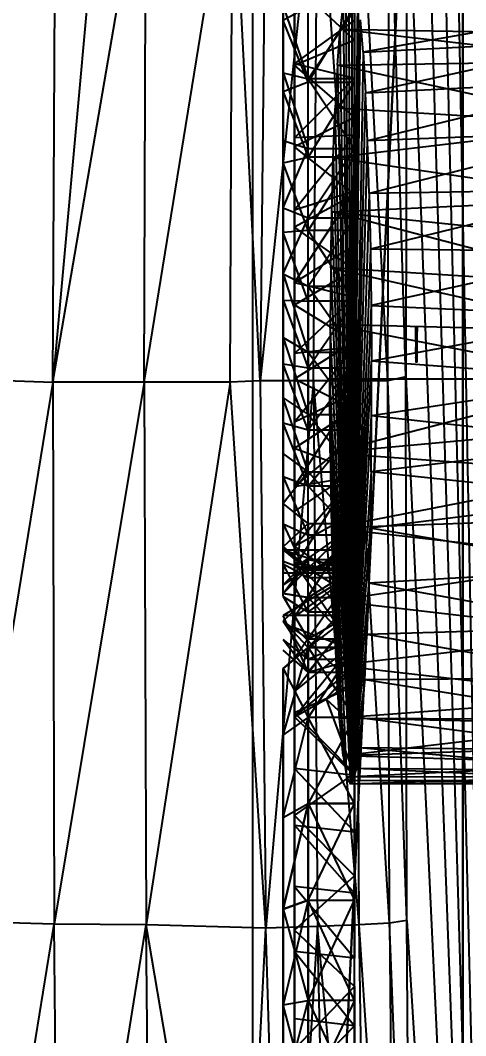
# Model space of a CAD drawing. Extents: x 11992 to 29481, y -6727 to 6811.
# Drawn here: x 18503.5 to 18534.3, y 3153.2 to 3223.4 of the extents above; entities that cross this region are included whole.
import ezdxf

# ---------------------------------------------------------------- set-up
doc = ezdxf.new("R2010")
doc.units = 0
doc.header["$MEASUREMENT"] = 0
doc.layers.get('0').update_dxf_attribs({"color": 8, "linetype": 'CONTINUOUS'})
doc.layers.add('FF-FINISH【完成面】', color=8, linetype='CONTINUOUS')
doc.layers.add('zoylight 5回路', color=4, linetype='CONTINUOUS')

msp = doc.modelspace()

# ---------------------------------------------------------------- linework, layer by layer
for p, q in [((18537.275, 3047.35, -2026.428), (18531.502, 3348.238, -1989.974)), ((18534.144, 3322.905, -1534.433), (18534.144, 3073.42, -1367.169)), ((18534.144, 3077.816, -1365.348), (18534.144, 3320.656, -1535.396)), ((18522.497, 3136.439, -1507.43), (18522.497, 3319.382, -1535.528)), ((18534.144, 3319.382, -1535.528), (18522.497, 3077.816, -1535.528)), ((18522.497, 3077.816, -1365.348), (18534.144, 3319.382, -1365.348)), ((18537.275, 3047.35, -2026.428), (18530.925, 3310.922, -1986.336)), ((18522.497, 3128.821, -1504.245), (18522.497, 3290.265, -1444.017)), ((18521.699, 3283.443, -1457.789), (18521.699, 3186.772, -1462.919)), ((18521.699, 3219.792, -1501.253), (18521.699, 3283.443, -1457.789)), ((18521.699, 3191.854, -1416.778), (18521.699, 3282.443, -1437.932)), ((18521.699, 3186.999, -1477.307), (18521.699, 3281.243, -1467.071)), ((18521.699, 3183.574, -1430.346), (18521.699, 3274.293, -1480.707)), ((18512.635, 3273.628, -1962.336), (18505.759, 3198.395, -1957.938)), ((18505.759, 3198.395, -1957.938), (18506.205, 3273.525, -1959.458)), ((18537.275, 3047.35, -2026.428), (18530.521, 3273.57, -1983.782)), ((18521.699, 3197.323, -1489.675), (18521.699, 3267.25, -1488.722)), ((18522.497, 3263.862, -1401.106), (18522.497, 3140.23, -1425.63)), ((18526.642, 3222.056, -1396.592), (18526.642, 3259.137, -1403.068)), ((18522.497, 3144.19, -1509.037), (18522.497, 3254.604, -1504.681)), ((18521.699, 3253.046, -1402.77), (18521.699, 3185.178, -1455.394)), ((18526.642, 3219.437, -1503.745), (18526.642, 3239.36, -1504.62)), ((18522.497, 3220.303, -1392.705), (18522.497, 3236.854, -1391.801)), ((18505.759, 3198.395, -1957.938), (18512.22, 3235.99, -1961.009)), ((18512.086, 3198.395, -1960.572), (18518.188, 3236.044, -1964.474)), ((18512.086, 3198.395, -1960.572), (18512.22, 3235.99, -1961.009)), ((18518.043, 3198.395, -1963.961), (18518.188, 3236.044, -1964.474)), ((18520.115, 3198.496, -1965.383), (18518.188, 3236.044, -1964.474)), ((18520.508, 3236.385, -1966.116), (18520.115, 3198.496, -1965.383)), ((18524.088, 3236.283, -1969.359), (18520.115, 3198.496, -1965.383)), ((18523.811, 3198.496, -1968.643), (18524.088, 3236.283, -1969.359)), ((18526.796, 3198.497, -1972.564), (18524.088, 3236.283, -1969.359)), ((18526.796, 3198.497, -1972.564), (18526.977, 3236.167, -1973.23)), ((18528.954, 3198.497, -1976.994), (18526.977, 3236.167, -1973.23)), ((18528.954, 3198.497, -1976.994), (18529.067, 3236.042, -1977.584)), ((18530.201, 3198.773, -1981.761), (18529.067, 3236.042, -1977.584)), ((18530.281, 3236.256, -1982.268), (18530.201, 3198.773, -1981.761)), ((18530.281, 3236.256, -1982.268), (18537.275, 3047.35, -2026.428)), ((18523.44, 3219.162, -1397.983), (18523.44, 3234.525, -1396.563)), ((18526.642, 3234.007, -1504.337), (18526.642, 3215.482, -1502.674)), ((18526.261, 3226.485, -2087.944), (18526.39, 3170.598, -2085.428)), ((18526.455, 3226.57, -2084.18), (18526.39, 3170.598, -2085.428)), ((18526.653, 3226.131, -2080.333), (18526.39, 3170.598, -2085.428)), ((18526.642, 3222.056, -1396.592), (18522.497, 3225.919, -1391.87)), ((18526.39, 3170.598, -2085.428), (18526.06, 3225.857, -2091.826)), ((18525.859, 3224.632, -2095.735), (18525.663, 3222.786, -2099.534)), ((18525.859, 3224.632, -2095.735), (18526.39, 3170.598, -2085.428)), ((18526.855, 3225.109, -2076.419), (18526.39, 3170.598, -2085.428)), ((18521.699, 3224.407, -1502.123), (18523.44, 3219.393, -1502.948)), ((18523.44, 3224.366, -1397.001), (18521.699, 3223.416, -1398.903)), ((18523.44, 3219.162, -1397.983), (18526.642, 3224.366, -1397.001)), ((18523.44, 3205.036, -1497.3), (18523.44, 3224.162, -1503.846)), ((18523.44, 3219.393, -1502.948), (18526.642, 3224.162, -1503.846)), ((18526.642, 3224.366, -1397.001), (18526.642, 3201.218, -1405.042)), ((18526.642, 3208.891, -1401.578), (18526.642, 3224.366, -1397.001)), ((18544.543, 3224.282, -2074.278), (18527.242, 3221.217, -2068.924)), ((18521.699, 3223.416, -1398.903), (18521.699, 3195.557, -1412.823)), ((18523.44, 3219.162, -1397.983), (18521.699, 3223.416, -1398.903)), ((18526.642, 3223.447, -1504.516), (18522.497, 3220.449, -1508.199)), ((18526.39, 3170.598, -2085.428), (18527.054, 3223.47, -2072.568)), ((18527.242, 3221.217, -2068.924), (18527.054, 3223.47, -2072.568)), ((18525.48, 3220.336, -2103.077), (18525.663, 3222.786, -2099.534)), ((18544.542, 3222.461, -2100.076), (18525.663, 3222.786, -2099.534)), ((18544.542, 3220.61, -2102.733), (18525.663, 3222.786, -2099.534)), ((18526.39, 3170.598, -2085.428), (18525.663, 3222.786, -2099.534)), ((18526.642, 3222.056, -1396.592), (18522.497, 3220.303, -1392.705)), ((18527.242, 3221.217, -2068.924), (18544.543, 3222.126, -2070.247)), ((18544.543, 3222.126, -2070.247), (18527.412, 3218.397, -2065.629)), ((18527.242, 3221.217, -2068.924), (18526.39, 3170.598, -2085.428)), ((18527.242, 3221.217, -2068.924), (18527.412, 3218.397, -2065.629)), ((18522.497, 3215.305, -1506.949), (18522.497, 3220.449, -1508.199)), ((18522.497, 3220.449, -1508.199), (18526.642, 3219.437, -1503.745)), ((18525.48, 3220.336, -2103.077), (18544.542, 3220.61, -2102.733)), ((18521.699, 3219.792, -1501.253), (18523.44, 3219.393, -1502.948)), ((18521.699, 3219.792, -1501.253), (18523.44, 3214.57, -1501.572)), ((18522.497, 3220.303, -1392.705), (18526.642, 3216.702, -1397.837)), ((18522.497, 3220.303, -1392.705), (18522.497, 3209.13, -1396.104)), ((18525.48, 3220.336, -2103.077), (18525.317, 3217.346, -2106.225)), ((18525.48, 3220.336, -2103.077), (18526.39, 3170.598, -2085.428)), ((18544.542, 3216.204, -2107.201), (18525.48, 3220.336, -2103.077)), ((18523.44, 3219.162, -1397.983), (18521.699, 3218.494, -1399.946)), ((18522.497, 3215.305, -1506.949), (18526.642, 3219.437, -1503.745)), ((18523.44, 3219.393, -1502.948), (18526.642, 3214.57, -1501.572)), ((18526.642, 3219.393, -1502.948), (18523.44, 3219.393, -1502.948)), ((18523.44, 3178.35, -1442.841), (18523.44, 3219.162, -1397.983)), ((18523.44, 3219.162, -1397.983), (18526.642, 3219.162, -1397.983)), ((18526.642, 3219.162, -1397.983), (18523.44, 3213.976, -1399.507)), ((18544.543, 3219.253, -2066.524), (18527.412, 3218.397, -2065.629)), ((18544.543, 3219.253, -2066.524), (18527.557, 3215.103, -2062.81)), ((18521.699, 3218.494, -1399.946), (18523.44, 3213.976, -1399.507)), ((18521.699, 3218.494, -1399.946), (18521.699, 3208.743, -1403.58)), ((18526.39, 3170.598, -2085.428), (18527.412, 3218.397, -2065.629)), ((18527.557, 3215.103, -2062.81), (18527.412, 3218.397, -2065.629)), ((18525.181, 3213.92, -2108.864), (18525.317, 3217.346, -2106.225)), ((18526.39, 3170.598, -2085.428), (18525.317, 3217.346, -2106.225)), ((18544.542, 3216.204, -2107.201), (18525.317, 3217.346, -2106.225)), ((18526.642, 3216.702, -1397.837), (18522.497, 3214.678, -1394.113)), ((18544.542, 3216.204, -2107.201), (18525.181, 3213.92, -2108.864)), ((18526.642, 3211.383, -1399.66), (18526.642, 3216.702, -1397.837)), ((18526.642, 3215.482, -1502.674), (18522.497, 3215.305, -1506.949)), ((18526.642, 3215.482, -1502.674), (18522.497, 3210.294, -1505.242)), ((18544.543, 3215.744, -2063.292), (18527.557, 3215.103, -2062.81)), ((18544.543, 3215.744, -2063.292), (18527.673, 3211.459, -2060.556)), ((18521.699, 3215.125, -1499.922), (18523.44, 3214.57, -1501.572)), ((18526.39, 3170.598, -2085.428), (18527.557, 3215.103, -2062.81)), ((18527.673, 3211.459, -2060.556), (18527.557, 3215.103, -2062.81)), ((18521.699, 3210.469, -1498.105), (18523.44, 3214.57, -1501.572)), ((18526.642, 3211.383, -1399.66), (18522.497, 3214.678, -1394.113)), ((18523.44, 3214.57, -1501.572), (18526.642, 3214.57, -1501.572)), ((18523.44, 3209.759, -1499.694), (18526.642, 3214.57, -1501.572)), ((18526.642, 3205.036, -1497.3), (18526.642, 3214.57, -1501.572)), ((18521.699, 3213.577, -1401.501), (18523.44, 3213.976, -1399.507)), ((18523.44, 3208.891, -1401.578), (18521.699, 3213.577, -1401.501)), ((18526.642, 3213.976, -1399.507), (18523.44, 3208.891, -1401.578)), ((18526.642, 3213.976, -1399.507), (18523.44, 3213.976, -1399.507)), ((18525.075, 3210.19, -2110.916), (18525.181, 3213.92, -2108.864)), ((18525.181, 3213.92, -2108.864), (18526.39, 3170.598, -2085.428)), ((18544.542, 3211.08, -2110.492), (18525.181, 3213.92, -2108.864)), ((18526.642, 3211.615, -1501.307), (18522.497, 3210.294, -1505.242)), ((18522.497, 3205.297, -1503.012), (18526.642, 3211.615, -1501.307)), ((18526.642, 3211.383, -1399.66), (18522.497, 3209.13, -1396.104)), ((18527.673, 3211.459, -2060.556), (18526.39, 3170.598, -2085.428)), ((18544.543, 3211.737, -2060.702), (18527.673, 3211.459, -2060.556)), ((18527.673, 3211.459, -2060.556), (18527.758, 3207.607, -2058.917)), ((18544.543, 3211.737, -2060.702), (18527.758, 3207.607, -2058.917)), ((18525.075, 3210.19, -2110.916), (18544.542, 3211.08, -2110.492)), ((18521.699, 3210.469, -1498.105), (18523.44, 3209.759, -1499.694)), ((18521.699, 3210.469, -1498.105), (18521.699, 3205.898, -1495.788)), ((18522.497, 3210.294, -1505.242), (18522.497, 3187.064, -1488.734)), ((18525.002, 3206.303, -2112.347), (18525.075, 3210.19, -2110.916)), ((18525.075, 3210.19, -2110.916), (18544.542, 3208.179, -2111.738)), ((18544.542, 3205.095, -2112.664), (18525.075, 3210.19, -2110.916)), ((18525.075, 3210.19, -2110.916), (18526.39, 3170.598, -2085.428)), ((18521.699, 3205.898, -1495.788), (18523.44, 3209.759, -1499.694)), ((18523.44, 3209.759, -1499.694), (18526.642, 3209.759, -1499.694)), ((18523.44, 3205.036, -1497.3), (18526.642, 3209.759, -1499.694)), ((18523.44, 3208.891, -1401.578), (18521.699, 3208.743, -1403.58)), ((18523.44, 3203.993, -1404.186), (18521.699, 3208.743, -1403.58)), ((18526.642, 3206.19, -1402.067), (18522.497, 3209.13, -1396.104)), ((18526.642, 3203.993, -1404.186), (18523.44, 3208.891, -1401.578)), ((18526.642, 3208.891, -1401.578), (18523.44, 3208.891, -1401.578)), ((18522.497, 3205.297, -1503.012), (18526.642, 3207.868, -1499.659)), ((18527.758, 3207.607, -2058.917), (18526.39, 3170.598, -2085.428)), ((18527.758, 3207.607, -2058.917), (18527.811, 3203.693, -2057.896)), ((18544.543, 3207.414, -2058.852), (18527.758, 3207.607, -2058.917)), ((18544.543, 3207.414, -2058.852), (18527.811, 3203.693, -2057.896)), ((18521.699, 3205.898, -1495.788), (18523.44, 3205.036, -1497.3)), ((18521.699, 3205.898, -1495.788), (18523.44, 3200.48, -1494.39)), ((18522.497, 3203.749, -1398.672), (18526.642, 3206.19, -1402.067)), ((18525.002, 3206.303, -2112.347), (18524.959, 3202.398, -2113.169)), ((18525.002, 3206.303, -2112.347), (18544.542, 3201.88, -2113.235)), ((18525.002, 3206.303, -2112.347), (18526.39, 3170.598, -2085.428)), ((18544.542, 3205.095, -2112.664), (18525.002, 3206.303, -2112.347)), ((18522.497, 3205.297, -1503.012), (18526.642, 3204.271, -1497.745)), ((18523.44, 3205.036, -1497.3), (18526.642, 3205.036, -1497.3)), ((18523.44, 3205.036, -1497.3), (18526.642, 3200.48, -1494.39)), ((18523.44, 3205.036, -1497.3), (18523.44, 3196.174, -1490.983)), ((18526.642, 3204.271, -1497.745), (18522.497, 3200.391, -1500.24)), ((18526.642, 3200.853, -1495.586), (18526.642, 3204.271, -1497.745)), ((18521.699, 3204.075, -1406.177), (18523.44, 3203.993, -1404.186)), ((18521.699, 3204.075, -1406.177), (18523.44, 3199.365, -1407.301)), ((18522.497, 3203.749, -1398.672), (18526.642, 3201.218, -1405.042)), ((18526.642, 3203.993, -1404.186), (18523.44, 3199.365, -1407.301)), ((18526.642, 3203.993, -1404.186), (18523.44, 3203.993, -1404.186)), ((18527.811, 3203.693, -2057.896), (18526.39, 3170.598, -2085.428)), ((18526.642, 3192.294, -1412.542), (18526.642, 3203.993, -1404.186)), ((18527.811, 3203.693, -2057.896), (18527.833, 3199.846, -2057.456)), ((18527.811, 3203.693, -2057.896), (18544.543, 3202.972, -2057.772)), ((18544.543, 3202.972, -2057.772), (18527.833, 3199.846, -2057.456)), ((18524.959, 3202.398, -2113.169), (18524.946, 3198.598, -2113.428)), ((18544.542, 3198.598, -2113.428), (18524.959, 3202.398, -2113.169)), ((18526.39, 3170.598, -2085.428), (18524.959, 3202.398, -2113.169)), ((18544.542, 3201.88, -2113.235), (18524.959, 3202.398, -2113.169)), ((18530.994, 3202.18, -1450.412), (18530.881, 3202.19, -1450.378)), ((18530.881, 3202.19, -1448.855), (18530.881, 3202.19, -1450.378)), ((18530.921, 3200.633, -1450.113), (18530.881, 3202.19, -1450.378)), ((18530.89, 3201.406, -1450.123), (18530.881, 3202.19, -1450.378)), ((18530.921, 3201.505, -1450.088), (18530.881, 3202.19, -1450.378)), ((18530.921, 3201.622, -1450.023), (18530.881, 3202.19, -1450.378)), ((18530.921, 3201.764, -1449.838), (18530.881, 3202.19, -1450.378)), ((18530.921, 3201.813, -1449.603), (18530.881, 3202.19, -1450.378)), ((18530.921, 3201.8, -1449.502), (18530.881, 3202.19, -1450.378)), ((18530.921, 3201.714, -1449.309), (18530.881, 3202.19, -1448.855)), ((18530.921, 3200.485, -1450.145), (18530.881, 3202.19, -1450.378)), ((18530.921, 3201.703, -1449.939), (18530.881, 3202.19, -1450.378)), ((18530.881, 3202.19, -1448.855), (18530.881, 3202.19, -1450.378)), ((18530.921, 3201.311, -1449.097), (18530.881, 3202.19, -1448.855)), ((18530.921, 3201.542, -1449.164), (18530.881, 3202.19, -1448.855)), ((18530.921, 3201.64, -1449.226), (18530.881, 3202.19, -1448.855)), ((18530.921, 3201.799, -1449.737), (18530.881, 3202.19, -1450.378)), ((18530.881, 3202.19, -1448.855), (18530.881, 3200.742, -1450.093)), ((18530.921, 3201.191, -1449.097), (18530.881, 3202.19, -1448.855)), ((18530.921, 3201.451, -1449.123), (18530.881, 3202.19, -1448.855)), ((18530.921, 3201.204, -1450.138), (18530.881, 3202.19, -1450.378)), ((18530.921, 3201.306, -1450.137), (18530.881, 3202.19, -1450.378)), ((18530.994, 3202.189, -1448.843), (18530.881, 3199.787, -1448.797)), ((18530.994, 3202.18, -1450.412), (18530.881, 3199.799, -1450.438)), ((18530.994, 3199.799, -1448.795), (18530.994, 3202.18, -1450.412)), ((18521.699, 3201.49, -1492.972), (18523.44, 3200.48, -1494.39)), ((18521.699, 3201.49, -1492.972), (18523.44, 3196.174, -1490.983)), ((18530.89, 3201.406, -1450.123), (18530.921, 3201.505, -1450.088)), ((18530.921, 3201.311, -1449.097), (18530.921, 3201.8, -1449.502)), ((18530.921, 3200.485, -1450.145), (18530.921, 3201.8, -1449.502)), ((18530.921, 3201.703, -1449.939), (18530.921, 3200.986, -1450.052)), ((18530.921, 3201.622, -1450.023), (18530.921, 3200.242, -1450.053)), ((18522.497, 3198.624, -1401.793), (18526.642, 3201.218, -1405.042)), ((18522.497, 3195.659, -1496.925), (18526.642, 3200.853, -1495.586)), ((18526.642, 3200.853, -1495.586), (18522.497, 3200.391, -1500.24)), ((18530.874, 3200.772, -1449.589), (18530.921, 3200.835, -1449.664)), ((18530.874, 3200.772, -1449.589), (18530.921, 3200.778, -1449.497)), ((18530.874, 3200.772, -1449.589), (18530.921, 3200.162, -1449.599)), ((18530.921, 3201.204, -1450.138), (18530.881, 3200.742, -1450.093)), ((18530.921, 3201.191, -1449.097), (18530.881, 3199.787, -1448.797)), ((18530.921, 3201.09, -1450.107), (18530.881, 3200.742, -1450.093)), ((18530.921, 3201.064, -1449.145), (18530.881, 3199.787, -1448.797)), ((18530.921, 3200.986, -1450.052), (18530.881, 3200.742, -1450.093)), ((18530.921, 3200.972, -1449.2), (18530.881, 3199.787, -1448.797)), ((18530.921, 3200.903, -1449.97), (18530.881, 3200.742, -1450.093)), ((18530.921, 3200.867, -1449.293), (18530.881, 3199.787, -1448.797)), ((18530.921, 3200.786, -1449.973), (18530.881, 3200.742, -1450.093)), ((18530.921, 3200.633, -1450.113), (18530.881, 3200.742, -1450.093)), ((18530.921, 3200.162, -1449.599), (18530.881, 3200.742, -1450.093)), ((18530.89, 3201.406, -1450.123), (18530.921, 3201.306, -1450.137)), ((18530.89, 3201.406, -1450.123), (18530.921, 3200.844, -1449.777)), ((18530.921, 3201.064, -1449.145), (18530.921, 3201.311, -1449.097)), ((18530.921, 3201.306, -1450.137), (18530.921, 3201.09, -1450.107)), ((18530.921, 3200.844, -1449.777), (18530.921, 3200.986, -1450.052)), ((18530.921, 3200.809, -1449.387), (18530.921, 3200.972, -1449.2)), ((18522.497, 3195.659, -1496.925), (18522.497, 3200.391, -1500.24)), ((18523.44, 3200.48, -1494.39), (18526.642, 3196.174, -1490.983)), ((18523.44, 3200.48, -1494.39), (18526.642, 3200.48, -1494.39)), ((18526.642, 3200.48, -1494.39), (18526.642, 3194.637, -1490.631)), ((18530.921, 3200.55, -1449.423), (18530.881, 3199.787, -1448.797)), ((18530.921, 3200.485, -1450.145), (18530.881, 3199.799, -1450.438)), ((18530.921, 3200.419, -1449.423), (18530.881, 3199.787, -1448.797)), ((18530.921, 3200.352, -1450.111), (18530.881, 3199.799, -1450.438)), ((18530.921, 3200.319, -1449.448), (18530.881, 3199.787, -1448.797)), ((18530.921, 3200.242, -1450.053), (18530.881, 3199.799, -1450.438)), ((18530.921, 3200.23, -1449.522), (18530.881, 3199.787, -1448.797)), ((18530.881, 3200.093, -1449.89), (18530.921, 3200.167, -1449.962)), ((18530.921, 3200.167, -1449.962), (18530.881, 3199.799, -1450.438)), ((18530.881, 3200.093, -1449.89), (18530.921, 3200.162, -1449.599)), ((18530.921, 3200.162, -1449.599), (18530.881, 3199.787, -1448.797)), ((18530.881, 3200.093, -1449.89), (18530.921, 3200.125, -1449.777)), ((18530.921, 3200.125, -1449.777), (18530.881, 3199.787, -1448.797)), ((18530.921, 3200.55, -1449.423), (18530.921, 3200.162, -1449.599)), ((18530.921, 3200.485, -1450.145), (18530.921, 3200.125, -1449.777)), ((18523.44, 3199.365, -1407.301), (18521.699, 3199.654, -1409.271)), ((18523.44, 3195.083, -1410.877), (18521.699, 3199.654, -1409.271)), ((18526.642, 3199.365, -1407.301), (18523.44, 3199.365, -1407.301)), ((18526.642, 3199.365, -1407.301), (18523.44, 3195.083, -1410.877)), ((18526.39, 3170.598, -2085.428), (18527.833, 3199.846, -2057.456)), ((18527.829, 3196.082, -2057.541), (18527.833, 3199.846, -2057.456)), ((18544.543, 3198.597, -2057.428), (18527.833, 3199.846, -2057.456)), ((18530.994, 3199.787, -1450.436), (18530.881, 3199.799, -1450.438)), ((18530.994, 3199.799, -1448.795), (18530.881, 3199.787, -1448.797)), ((18530.881, 3199.799, -1450.438), (18530.881, 3199.787, -1448.797)), ((18530.994, 3199.787, -1450.436), (18530.881, 3199.787, -1448.797)), ((18499.618, 3198.62, -1956.202), (18505.759, 3198.395, -1957.938)), ((18522.497, 3198.624, -1401.793), (18526.642, 3196.558, -1408.552)), ((18530.201, 3198.773, -1981.761), (18528.954, 3198.497, -1976.994)), ((18530.28, 3161.154, -1982.262), (18530.201, 3198.773, -1981.761)), ((18530.201, 3198.773, -1981.761), (18537.275, 3047.35, -2026.428)), ((18505.759, 3198.395, -1957.938), (18499.671, 3161.099, -1956.537)), ((18518.043, 3198.395, -1963.961), (18505.759, 3198.395, -1957.938)), ((18505.759, 3198.395, -1957.938), (18505.87, 3160.906, -1958.323)), ((18512.086, 3198.395, -1960.572), (18505.87, 3160.906, -1958.323)), ((18512.086, 3198.395, -1960.572), (18512.224, 3160.856, -1961.018)), ((18518.043, 3198.395, -1963.961), (18512.224, 3160.856, -1961.018)), ((18520.115, 3198.496, -1965.383), (18518.043, 3198.395, -1963.961)), ((18520.511, 3160.636, -1966.123), (18518.043, 3198.395, -1963.961)), ((18520.115, 3198.496, -1965.383), (18520.511, 3160.636, -1966.123)), ((18523.811, 3198.496, -1968.643), (18520.115, 3198.496, -1965.383)), ((18523.811, 3198.496, -1968.643), (18520.511, 3160.636, -1966.123)), ((18526.796, 3198.497, -1972.564), (18523.811, 3198.496, -1968.643)), ((18526.978, 3160.854, -1973.236), (18523.811, 3198.496, -1968.643)), ((18523.811, 3198.496, -1968.643), (18524.09, 3160.738, -1969.366)), ((18524.97, 3193.503, -2112.961), (18524.946, 3198.598, -2113.428)), ((18526.39, 3170.598, -2085.428), (18524.946, 3198.598, -2113.428)), ((18524.946, 3198.598, -2113.428), (18525.6, 3175.162, -2100.75)), ((18544.542, 3198.598, -2113.428), (18524.946, 3198.598, -2113.428)), ((18526.127, 3171.066, -2090.523), (18524.946, 3198.598, -2113.428)), ((18525.859, 3172.564, -2095.735), (18524.946, 3198.598, -2113.428)), ((18544.542, 3198.598, -2113.428), (18524.97, 3193.503, -2112.961)), ((18528.954, 3198.497, -1976.994), (18526.796, 3198.497, -1972.564)), ((18529.068, 3160.98, -1977.59), (18526.796, 3198.497, -1972.564)), ((18526.978, 3160.854, -1973.236), (18526.796, 3198.497, -1972.564)), ((18544.543, 3198.597, -2057.428), (18527.829, 3196.082, -2057.541)), ((18530.28, 3161.154, -1982.262), (18528.954, 3198.497, -1976.994)), ((18529.068, 3160.98, -1977.59), (18528.954, 3198.497, -1976.994)), ((18521.699, 3197.323, -1489.675), (18523.44, 3196.174, -1490.983)), ((18523.44, 3192.197, -1487.113), (18521.699, 3197.323, -1489.675)), ((18522.497, 3191.188, -1493.079), (18526.642, 3197.635, -1493.205)), ((18522.497, 3195.659, -1496.925), (18526.642, 3197.635, -1493.205)), ((18522.497, 3193.837, -1405.424), (18526.642, 3196.558, -1408.552)), ((18526.642, 3195.083, -1410.877), (18526.642, 3196.558, -1408.552)), ((18523.44, 3196.174, -1490.983), (18526.642, 3196.174, -1490.983)), ((18523.44, 3196.174, -1490.983), (18526.642, 3192.197, -1487.113)), ((18523.44, 3188.621, -1482.832), (18523.44, 3196.174, -1490.983)), ((18526.39, 3170.598, -2085.428), (18527.829, 3196.082, -2057.541)), ((18526.642, 3188.621, -1482.832), (18526.642, 3196.174, -1490.983)), ((18527.797, 3192.2, -2058.169), (18527.829, 3196.082, -2057.541)), ((18544.543, 3194.222, -2057.772), (18527.829, 3196.082, -2057.541)), ((18523.44, 3195.083, -1410.877), (18521.699, 3195.557, -1412.823)), ((18523.44, 3191.213, -1414.854), (18521.699, 3195.557, -1412.823)), ((18544.542, 3195.316, -2113.235), (18524.97, 3193.503, -2112.961)), ((18526.642, 3194.637, -1490.631), (18522.497, 3191.188, -1493.079)), ((18523.44, 3191.213, -1414.854), (18526.642, 3195.083, -1410.877)), ((18526.642, 3195.083, -1410.877), (18523.44, 3195.083, -1410.877)), ((18526.642, 3194.637, -1490.631), (18526.642, 3191.874, -1487.89)), ((18522.497, 3193.837, -1405.424), (18526.642, 3192.294, -1412.542)), ((18522.497, 3193.837, -1405.424), (18522.497, 3077.816, -1365.348)), ((18544.543, 3194.222, -2057.772), (18527.797, 3192.2, -2058.169)), ((18523.44, 3192.197, -1487.113), (18521.699, 3193.474, -1485.93)), ((18524.97, 3193.503, -2112.961), (18544.542, 3192.102, -2112.664)), ((18524.97, 3193.503, -2112.961), (18525.6, 3175.162, -2100.75)), ((18524.97, 3193.503, -2112.961), (18525.369, 3178.799, -2105.227)), ((18524.97, 3193.503, -2112.961), (18525.181, 3183.276, -2108.864)), ((18524.97, 3193.503, -2112.961), (18525.047, 3188.292, -2111.462)), ((18522.497, 3189.462, -1409.508), (18526.642, 3192.294, -1412.542)), ((18522.497, 3185.558, -1413.972), (18526.642, 3192.294, -1412.542)), ((18526.642, 3192.294, -1412.542), (18526.642, 3188.496, -1416.943)), ((18523.44, 3192.197, -1487.113), (18521.699, 3190.013, -1481.786)), ((18521.699, 3191.854, -1416.778), (18523.44, 3187.806, -1419.159)), ((18523.44, 3191.213, -1414.854), (18521.699, 3191.854, -1416.778)), ((18522.497, 3187.064, -1488.734), (18526.642, 3191.874, -1487.89)), ((18522.497, 3191.188, -1493.079), (18526.642, 3191.874, -1487.89)), ((18523.44, 3192.197, -1487.113), (18526.642, 3188.621, -1482.832)), ((18523.44, 3192.197, -1487.113), (18526.642, 3192.197, -1487.113)), ((18544.542, 3192.102, -2112.664), (18525.047, 3188.292, -2111.462)), ((18527.797, 3192.2, -2058.169), (18526.39, 3170.598, -2085.428)), ((18526.642, 3191.874, -1487.89), (18526.642, 3189.355, -1485.013)), ((18527.797, 3192.2, -2058.169), (18527.733, 3188.292, -2059.394)), ((18544.543, 3190.412, -2058.592), (18527.797, 3192.2, -2058.169)), ((18526.642, 3187.806, -1419.159), (18523.44, 3191.213, -1414.854)), ((18526.642, 3191.213, -1414.854), (18523.44, 3191.213, -1414.854)), ((18526.642, 3191.213, -1414.854), (18526.642, 3184.896, -1423.715)), ((18544.543, 3190.412, -2058.592), (18527.733, 3188.292, -2059.394)), ((18523.44, 3188.621, -1482.832), (18521.699, 3190.013, -1481.786)), ((18522.497, 3189.462, -1409.508), (18522.497, 3185.558, -1413.972)), ((18522.497, 3187.064, -1488.734), (18526.642, 3189.355, -1485.013)), ((18524.693, 3185.53, -1483.202), (18526.642, 3189.355, -1485.013)), ((18544.542, 3189.017, -2111.738), (18525.047, 3188.292, -2111.462)), ((18523.44, 3188.621, -1482.832), (18521.699, 3186.999, -1477.307)), ((18521.699, 3188.598, -1421.068), (18523.44, 3187.806, -1419.159)), ((18521.699, 3188.598, -1421.068), (18523.44, 3184.896, -1423.715)), ((18526.642, 3188.496, -1416.943), (18522.497, 3185.558, -1413.972)), ((18526.642, 3188.496, -1416.943), (18522.497, 3182.167, -1418.736)), ((18526.642, 3188.621, -1482.832), (18523.44, 3185.506, -1478.203)), ((18523.44, 3188.621, -1482.832), (18526.642, 3188.621, -1482.832)), ((18523.44, 3188.621, -1482.832), (18523.44, 3185.38, -1477.992)), ((18525.047, 3188.292, -2111.462), (18525.181, 3183.276, -2108.864)), ((18544.542, 3186.116, -2110.492), (18525.047, 3188.292, -2111.462)), ((18527.733, 3188.292, -2059.394), (18526.39, 3170.598, -2085.428)), ((18527.638, 3184.493, -2061.241), (18527.733, 3188.292, -2059.394)), ((18544.543, 3185.458, -2060.703), (18527.733, 3188.292, -2059.394)), ((18526.642, 3187.806, -1419.159), (18523.44, 3184.896, -1423.715)), ((18526.642, 3187.806, -1419.159), (18523.44, 3187.806, -1419.159)), ((18521.699, 3186.999, -1477.307), (18523.44, 3185.506, -1478.203)), ((18521.699, 3186.999, -1477.307), (18523.44, 3185.38, -1477.992)), ((18521.699, 3186.808, -1470.775), (18523.44, 3185.38, -1477.992)), ((18521.699, 3186.808, -1470.775), (18526.642, 3186.808, -1470.775)), ((18521.699, 3186.808, -1470.775), (18526.642, 3186.772, -1462.919)), ((18526.642, 3186.772, -1462.919), (18521.699, 3186.772, -1462.919)), ((18526.642, 3185.178, -1455.394), (18521.699, 3186.772, -1462.919)), ((18524.693, 3185.53, -1483.202), (18522.497, 3187.064, -1488.734)), ((18523.44, 3185.38, -1477.992), (18526.642, 3186.808, -1470.775)), ((18526.642, 3187.088, -1482.03), (18524.693, 3185.53, -1483.202)), ((18526.642, 3171.184, -1436.102), (18526.642, 3186.808, -1470.775)), ((18521.699, 3183.789, -1473.481), (18523.44, 3186.123, -1467.017)), ((18523.44, 3186.123, -1467.017), (18521.699, 3184.382, -1467.017)), ((18521.699, 3186.015, -1475.597), (18523.44, 3185.38, -1477.992)), ((18526.642, 3186.123, -1467.017), (18523.44, 3185.501, -1460.237)), ((18523.44, 3186.123, -1467.017), (18526.642, 3186.123, -1467.017)), ((18523.44, 3186.123, -1467.017), (18526.642, 3185.501, -1473.798)), ((18544.542, 3186.116, -2110.492), (18525.181, 3183.276, -2108.864)), ((18521.699, 3185.831, -1425.618), (18523.44, 3184.896, -1423.715)), ((18523.44, 3182.502, -1428.439), (18521.699, 3185.831, -1425.618)), ((18521.699, 3183.789, -1473.481), (18523.44, 3185.501, -1473.798)), ((18523.44, 3185.501, -1460.237), (18521.699, 3183.789, -1460.554)), ((18521.699, 3184.382, -1467.017), (18523.44, 3185.501, -1460.237)), ((18522.497, 3185.922, -1487.36), (18526.642, 3179.871, -1489.208)), ((18522.497, 3185.922, -1487.36), (18526.642, 3181.995, -1485.891)), ((18522.497, 3185.922, -1487.36), (18524.693, 3185.53, -1483.202)), ((18526.642, 3185.38, -1477.992), (18523.44, 3185.506, -1478.203)), ((18526.642, 3185.506, -1478.203), (18523.44, 3185.506, -1478.203)), ((18523.44, 3142.08, -1430.377), (18523.44, 3185.501, -1460.237)), ((18523.44, 3185.501, -1473.798), (18526.642, 3183.507, -1480.734)), ((18523.44, 3185.501, -1473.798), (18523.44, 3185.501, -1460.237)), ((18523.44, 3183.507, -1480.734), (18523.44, 3185.501, -1473.798)), ((18523.44, 3183.507, -1453.301), (18526.642, 3185.501, -1460.237)), ((18526.642, 3185.501, -1460.237), (18523.44, 3185.501, -1473.798)), ((18526.642, 3185.38, -1477.992), (18523.44, 3185.38, -1477.992)), ((18524.693, 3185.53, -1483.202), (18526.642, 3185.073, -1478.967)), ((18526.642, 3181.995, -1485.891), (18524.693, 3185.53, -1483.202)), ((18526.642, 3185.38, -1477.992), (18526.642, 3185.073, -1478.967)), ((18544.543, 3185.458, -2060.703), (18527.638, 3184.493, -2061.241)), ((18526.642, 3185.178, -1455.394), (18521.699, 3185.178, -1455.394)), ((18526.642, 3185.178, -1455.394), (18521.699, 3182.257, -1448.611)), ((18526.642, 3185.217, -1421.672), (18522.497, 3182.167, -1418.736)), ((18526.642, 3185.217, -1421.672), (18522.497, 3179.316, -1423.716)), ((18523.44, 3182.502, -1428.439), (18526.642, 3184.896, -1423.715)), ((18523.44, 3184.896, -1423.715), (18526.642, 3184.896, -1423.715)), ((18526.642, 3182.493, -1426.639), (18526.642, 3185.217, -1421.672)), ((18526.642, 3185.073, -1478.967), (18526.642, 3162.576, -1501.664)), ((18527.638, 3184.493, -2061.241), (18526.39, 3170.598, -2085.428)), ((18527.638, 3184.493, -2061.241), (18527.512, 3180.95, -2063.69)), ((18544.543, 3181.451, -2063.293), (18527.638, 3184.493, -2061.241)), ((18523.44, 3183.507, -1453.301), (18521.699, 3183.789, -1460.554)), ((18521.699, 3183.789, -1473.481), (18523.44, 3183.507, -1480.734)), ((18521.699, 3183.574, -1430.346), (18523.44, 3182.502, -1428.439)), ((18521.699, 3183.574, -1430.346), (18523.44, 3180.624, -1433.25)), ((18523.44, 3183.507, -1453.301), (18521.699, 3181.888, -1453.942)), ((18523.44, 3183.507, -1480.734), (18521.699, 3181.888, -1480.093)), ((18523.44, 3183.507, -1480.734), (18523.44, 3135.144, -1501.664)), ((18526.642, 3183.507, -1453.301), (18523.44, 3180.049, -1446.627)), ((18523.44, 3183.507, -1453.301), (18526.642, 3183.507, -1453.301)), ((18523.44, 3183.507, -1480.734), (18526.642, 3183.507, -1480.734)), ((18526.642, 3180.049, -1487.408), (18523.44, 3183.507, -1480.734)), ((18525.181, 3183.276, -2108.864), (18525.369, 3178.799, -2105.227)), ((18544.542, 3180.992, -2107.201), (18525.181, 3183.276, -2108.864)), ((18526.642, 3123.678, -1495.653), (18526.642, 3183.507, -1480.734)), ((18526.642, 3182.493, -1426.639), (18522.497, 3179.316, -1423.716)), ((18526.642, 3182.493, -1426.639), (18522.497, 3177.012, -1428.826)), ((18526.642, 3182.502, -1428.439), (18523.44, 3182.502, -1428.439)), ((18526.642, 3182.502, -1428.439), (18523.44, 3180.624, -1433.25)), ((18526.642, 3180.624, -1433.25), (18526.642, 3182.502, -1428.439)), ((18523.44, 3178.35, -1442.841), (18521.699, 3182.257, -1448.611)), ((18526.642, 3182.257, -1448.611), (18521.699, 3182.257, -1448.611)), ((18523.44, 3180.049, -1487.408), (18521.699, 3181.888, -1480.093)), ((18521.699, 3181.888, -1453.942), (18523.44, 3180.049, -1446.627)), ((18523.44, 3179.248, -1438.073), (18521.699, 3181.836, -1435.171)), ((18521.699, 3181.836, -1435.171), (18523.44, 3180.624, -1433.25)), ((18526.642, 3182.257, -1448.611), (18523.44, 3178.35, -1442.841)), ((18522.497, 3181.436, -1493.966), (18526.642, 3179.871, -1489.208)), ((18526.642, 3177.367, -1492.345), (18522.497, 3181.436, -1493.966)), ((18544.543, 3181.451, -2063.293), (18527.512, 3180.95, -2063.69)), ((18523.44, 3179.248, -1438.073), (18521.699, 3180.604, -1440.015)), ((18521.699, 3180.604, -1440.015), (18523.44, 3178.35, -1442.841)), ((18523.44, 3179.248, -1438.073), (18526.642, 3180.624, -1433.25)), ((18526.642, 3180.624, -1433.25), (18523.44, 3180.624, -1433.25)), ((18544.542, 3180.992, -2107.201), (18525.369, 3178.799, -2105.227)), ((18527.512, 3180.95, -2063.69), (18526.39, 3170.598, -2085.428)), ((18527.357, 3177.801, -2066.68), (18527.512, 3180.95, -2063.69)), ((18544.543, 3177.943, -2066.525), (18527.512, 3180.95, -2063.69)), ((18521.699, 3173.978, -1441.9), (18523.44, 3180.049, -1446.627)), ((18523.44, 3180.049, -1446.627), (18521.699, 3178.592, -1447.579)), ((18521.699, 3178.592, -1486.455), (18523.44, 3180.049, -1487.408)), ((18523.44, 3178.35, -1442.841), (18521.699, 3179.858, -1444.807)), ((18522.497, 3177.012, -1428.826), (18526.642, 3180.336, -1431.751)), ((18522.497, 3175.247, -1433.985), (18526.642, 3180.336, -1431.751)), ((18523.44, 3180.049, -1487.408), (18526.642, 3175.209, -1493.366)), ((18526.642, 3180.049, -1446.627), (18523.44, 3175.209, -1440.669)), ((18526.642, 3180.049, -1446.627), (18523.44, 3180.049, -1446.627)), ((18523.44, 3180.049, -1487.408), (18526.642, 3180.049, -1487.408)), ((18526.642, 3162.576, -1432.371), (18526.642, 3180.336, -1431.751)), ((18526.642, 3180.049, -1487.408), (18526.642, 3179.871, -1489.208)), ((18526.642, 3180.049, -1446.627), (18526.642, 3167.294, -1433.636)), ((18523.44, 3179.248, -1438.073), (18526.642, 3179.248, -1438.073)), ((18523.44, 3178.35, -1442.841), (18526.642, 3179.248, -1438.073)), ((18521.699, 3178.592, -1486.455), (18521.699, 3178.592, -1447.579)), ((18521.699, 3148.86, -1431.496), (18521.699, 3178.592, -1447.579)), ((18521.699, 3178.592, -1486.455), (18523.44, 3175.209, -1493.366)), ((18521.699, 3178.592, -1486.455), (18521.699, 3113.931, -1460.554)), ((18522.497, 3175.247, -1433.985), (18526.642, 3178.742, -1436.918)), ((18523.44, 3178.35, -1442.841), (18526.642, 3178.35, -1442.841)), ((18526.642, 3178.742, -1436.918), (18524.693, 3176.484, -1437.974)), ((18544.542, 3176.586, -2102.733), (18525.369, 3178.799, -2105.227)), ((18525.6, 3175.162, -2100.75), (18525.369, 3178.799, -2105.227)), ((18524.693, 3176.484, -1437.974), (18526.642, 3177.691, -1442.059)), ((18527.357, 3177.801, -2066.68), (18526.39, 3170.598, -2085.428)), ((18527.181, 3175.162, -2070.106), (18527.357, 3177.801, -2066.68)), ((18544.543, 3177.943, -2066.525), (18527.357, 3177.801, -2066.68)), ((18544.543, 3175.07, -2070.248), (18527.357, 3177.801, -2066.68)), ((18526.642, 3177.367, -1492.345), (18522.497, 3175.528, -1499.824)), ((18522.497, 3177.012, -1428.826), (18522.497, 3171.674, -1431.423)), ((18522.497, 3175.247, -1433.985), (18524.693, 3176.484, -1437.974)), ((18524.693, 3176.484, -1437.974), (18526.642, 3174.663, -1438.94)), ((18524.693, 3176.484, -1437.974), (18526.642, 3171.184, -1436.102)), ((18544.542, 3176.586, -2102.733), (18525.6, 3175.162, -2100.75)), ((18526.642, 3171.332, -1497.826), (18522.497, 3175.528, -1499.824)), ((18521.699, 3168.298, -1496.749), (18523.44, 3175.209, -1493.366)), ((18521.699, 3168.298, -1437.286), (18523.44, 3175.209, -1440.669)), ((18521.699, 3173.978, -1441.9), (18523.44, 3175.209, -1440.669)), ((18521.699, 3173.978, -1492.135), (18523.44, 3175.209, -1493.366)), ((18522.497, 3175.247, -1433.985), (18526.642, 3171.184, -1436.102)), ((18526.642, 3175.209, -1440.669), (18523.44, 3169.251, -1435.829)), ((18526.642, 3175.209, -1493.366), (18523.44, 3175.209, -1493.366)), ((18526.642, 3175.209, -1440.669), (18523.44, 3175.209, -1440.669)), ((18526.642, 3169.251, -1498.206), (18523.44, 3175.209, -1493.366)), ((18544.542, 3174.735, -2100.076), (18525.6, 3175.162, -2100.75)), ((18525.859, 3172.564, -2095.735), (18525.6, 3175.162, -2100.75)), ((18544.542, 3174.735, -2100.076), (18525.859, 3172.564, -2095.735)), ((18527.181, 3175.162, -2070.106), (18526.39, 3170.598, -2085.428)), ((18526.642, 3175.209, -1493.366), (18526.642, 3162.576, -1501.664)), ((18527.181, 3175.162, -2070.106), (18526.988, 3173.111, -2073.836)), ((18544.543, 3172.914, -2074.278), (18527.181, 3175.162, -2070.106)), ((18527.181, 3175.162, -2070.106), (18544.543, 3175.07, -2070.248)), ((18544.542, 3173.188, -2097.19), (18525.859, 3172.564, -2095.735)), ((18526.988, 3173.111, -2073.836), (18526.39, 3170.598, -2085.428)), ((18526.788, 3171.679, -2077.724), (18526.988, 3173.111, -2073.836)), ((18544.542, 3171.487, -2078.428), (18526.988, 3173.111, -2073.836)), ((18544.543, 3172.914, -2074.278), (18526.988, 3173.111, -2073.836)), ((18544.542, 3171.984, -2094.128), (18525.859, 3172.564, -2095.735)), ((18525.859, 3172.564, -2095.735), (18526.127, 3171.066, -2090.523)), ((18544.542, 3171.984, -2094.128), (18526.127, 3171.066, -2090.523)), ((18526.642, 3167.294, -1433.636), (18522.497, 3171.674, -1431.423)), ((18526.642, 3171.184, -1436.102), (18522.497, 3171.674, -1431.423)), ((18522.497, 3168.42, -1504.499), (18526.642, 3171.332, -1497.826)), ((18526.788, 3171.679, -2077.724), (18526.39, 3170.598, -2085.428)), ((18526.586, 3170.857, -2081.629), (18526.788, 3171.679, -2077.724)), ((18544.542, 3170.888, -2081.413), (18526.788, 3171.679, -2077.724)), ((18544.542, 3171.487, -2078.428), (18526.788, 3171.679, -2077.724)), ((18544.542, 3171.149, -2090.954), (18526.127, 3171.066, -2090.523)), ((18526.39, 3170.598, -2085.428), (18526.127, 3171.066, -2090.523)), ((18544.542, 3171.149, -2090.954), (18526.39, 3170.598, -2085.428)), ((18526.586, 3170.857, -2081.629), (18526.39, 3170.598, -2085.428)), ((18544.542, 3170.693, -2087.733), (18526.39, 3170.598, -2085.428)), ((18544.542, 3170.612, -2084.533), (18526.39, 3170.598, -2085.428)), ((18526.586, 3170.857, -2081.629), (18544.542, 3170.888, -2081.413)), ((18544.542, 3170.612, -2084.533), (18526.586, 3170.857, -2081.629)), ((18523.44, 3169.251, -1435.829), (18521.699, 3161.935, -1433.989)), ((18521.699, 3168.298, -1437.286), (18523.44, 3169.251, -1435.829)), ((18521.699, 3168.298, -1496.749), (18523.44, 3169.251, -1498.206)), ((18521.699, 3161.935, -1500.045), (18523.44, 3169.251, -1498.206)), ((18523.44, 3169.251, -1498.206), (18526.642, 3162.576, -1501.664)), ((18523.44, 3162.576, -1432.371), (18526.642, 3169.251, -1435.829)), ((18526.642, 3169.251, -1498.206), (18523.44, 3169.251, -1498.206)), ((18523.44, 3169.251, -1435.829), (18526.642, 3169.251, -1435.829)), ((18522.497, 3168.42, -1504.499), (18526.642, 3164.241, -1501.911)), ((18522.497, 3167.746, -1429.192), (18526.642, 3163.055, -1431.624)), ((18522.497, 3167.746, -1429.192), (18526.642, 3167.294, -1433.636)), ((18526.642, 3164.241, -1501.911), (18522.497, 3160.501, -1507.661)), ((18522.497, 3163.508, -1427.358), (18526.642, 3158.549, -1430.136)), ((18526.642, 3163.055, -1431.624), (18522.497, 3163.508, -1427.358)), ((18526.642, 3163.055, -1431.624), (18526.642, 3158.549, -1430.136)), ((18523.44, 3162.576, -1432.371), (18521.699, 3155.324, -1432.088)), ((18523.44, 3162.576, -1432.371), (18521.699, 3161.935, -1433.989)), ((18521.699, 3161.935, -1500.045), (18523.44, 3162.576, -1501.664)), ((18523.44, 3155.64, -1430.377), (18526.642, 3162.576, -1432.371)), ((18523.44, 3162.576, -1501.664), (18526.642, 3162.576, -1501.664)), ((18523.44, 3162.576, -1432.371), (18526.642, 3162.576, -1432.371)), ((18526.642, 3155.64, -1503.658), (18523.44, 3162.576, -1501.664)), ((18526.642, 3131.688, -1432.969), (18526.642, 3162.576, -1432.371)), ((18521.699, 3161.935, -1500.045), (18523.44, 3155.64, -1503.658)), ((18521.699, 3113.338, -1467.017), (18521.699, 3161.935, -1500.045)), ((18505.87, 3160.906, -1958.323), (18499.671, 3161.099, -1956.537)), ((18499.829, 3123.65, -1957.537), (18505.87, 3160.906, -1958.323)), ((18506.208, 3123.467, -1959.467), (18505.87, 3160.906, -1958.323)), ((18512.224, 3160.856, -1961.018), (18505.87, 3160.906, -1958.323)), ((18506.208, 3123.467, -1959.467), (18512.224, 3160.856, -1961.018)), ((18518.64, 3123.251, -1966.038), (18512.224, 3160.856, -1961.018)), ((18520.511, 3160.636, -1966.123), (18512.224, 3160.856, -1961.018)), ((18512.639, 3123.363, -1962.346), (18512.224, 3160.856, -1961.018)), ((18524.09, 3160.738, -1969.366), (18520.511, 3160.636, -1966.123)), ((18524.09, 3160.738, -1969.366), (18521.675, 3122.839, -1968.372)), ((18526.978, 3160.854, -1973.236), (18524.09, 3160.738, -1969.366)), ((18527.516, 3123.262, -1975.26), (18524.09, 3160.738, -1969.366)), ((18524.91, 3123.039, -1971.55), (18524.09, 3160.738, -1969.366)), ((18529.068, 3160.98, -1977.59), (18526.978, 3160.854, -1973.236)), ((18529.407, 3123.502, -1979.381), (18526.978, 3160.854, -1973.236)), ((18527.516, 3123.262, -1975.26), (18526.978, 3160.854, -1973.236)), ((18530.28, 3161.154, -1982.262), (18529.068, 3160.98, -1977.59)), ((18530.521, 3123.576, -1983.784), (18529.068, 3160.98, -1977.59)), ((18529.068, 3160.98, -1977.59), (18529.407, 3123.502, -1979.381)), ((18530.28, 3161.154, -1982.262), (18537.275, 3047.35, -2026.428)), ((18530.521, 3123.576, -1983.784), (18530.28, 3161.154, -1982.262)), ((18518.64, 3123.251, -1966.038), (18520.511, 3160.636, -1966.123)), ((18521.675, 3122.839, -1968.372), (18520.511, 3160.636, -1966.123)), ((18526.642, 3156.595, -1504.358), (18522.497, 3160.501, -1507.661)), ((18522.497, 3159.023, -1425.979), (18526.642, 3153.877, -1429.216)), ((18526.642, 3158.549, -1430.136), (18522.497, 3159.023, -1425.979)), ((18522.497, 3152.26, -1509.159), (18526.642, 3156.595, -1504.358)), ((18526.642, 3156.595, -1504.358), (18526.642, 3155.64, -1503.658)), ((18521.699, 3148.86, -1431.496), (18523.44, 3155.64, -1430.377)), ((18521.699, 3155.324, -1432.088), (18523.44, 3155.64, -1430.377)), ((18521.699, 3155.324, -1501.946), (18523.44, 3155.64, -1503.658)), ((18523.44, 3148.86, -1504.28), (18521.699, 3155.324, -1501.946)), ((18526.642, 3155.64, -1430.377), (18523.44, 3148.86, -1429.755)), ((18523.44, 3155.64, -1503.658), (18526.642, 3148.86, -1504.28)), ((18526.642, 3155.64, -1503.658), (18523.44, 3155.64, -1503.658)), ((18526.642, 3155.64, -1430.377), (18523.44, 3155.64, -1430.377)), ((18526.642, 3155.64, -1430.377), (18526.642, 3127.911, -1435.154)), ((18526.642, 3153.877, -1429.216), (18522.497, 3154.366, -1425.099)), ((18522.497, 3149.622, -1424.746), (18526.642, 3153.877, -1429.216))]:
    msp.add_line(p, q)
at = {"layer": 'FF-FINISH【完成面】'}
msp.add_line((18519.61, 2700.546), (18519.61, 3600.548), dxfattribs=at)
at = {"layer": 'zoylight 5回路', "linetype": 'Continuous'}
msp.add_arc((14474.643, 3986.705), 4320.53, 318.703685, 19.633033, dxfattribs=at)

doc.saveas('drawing.dxf')
